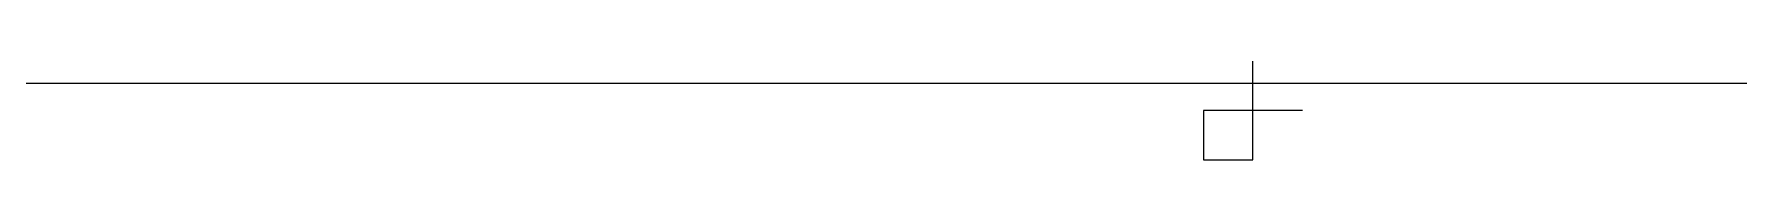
# Model space of a CAD drawing. Header units: metres. Extents: x 6.9 to 88.2, y -7.2 to 15.9.
# Drawn here: x 12.684 to 16.129, y 14.009 to 14.209 of the extents above; entities that cross this region are included whole.
import ezdxf

# ---------------------------------------------------------------- set-up
doc = ezdxf.new("R2010")
doc.units = ezdxf.units.M
doc.layers.get('0').update_dxf_attribs({"lineweight": 9})
doc.layers.add('walls', color=6, linetype='Continuous')

# ---------------------------------------------------------------- blocks, each defined once
blk = doc.blocks.new('firstfloor')
for p, q in [((15.1467, 14.1091), (15.1467, 14.2091)), ((7.5077, 14.1646), (20.7577, 14.1646)), ((15.1467, 14.1091), (15.0467, 14.1091)), ((15.2467, 14.1091), (15.1467, 14.1091)), ((15.1467, 14.0091), (15.1467, 14.1091))]:
    blk.add_line(p, q)
at = {"layer": 'walls'}
for p, q in [((15.1467, 14.1091), (15.0467, 14.1091)), ((15.0467, 14.1091), (15.0467, 14.0091)), ((15.1467, 14.0091), (15.1467, 14.1091)), ((15.0467, 14.0091), (15.1467, 14.0091))]:
    blk.add_line(p, q, dxfattribs=at)

msp = doc.modelspace()

# ---------------------------------------------------------------- block references
msp.add_blockref('firstfloor', (0, 0))

doc.saveas('drawing.dxf')
